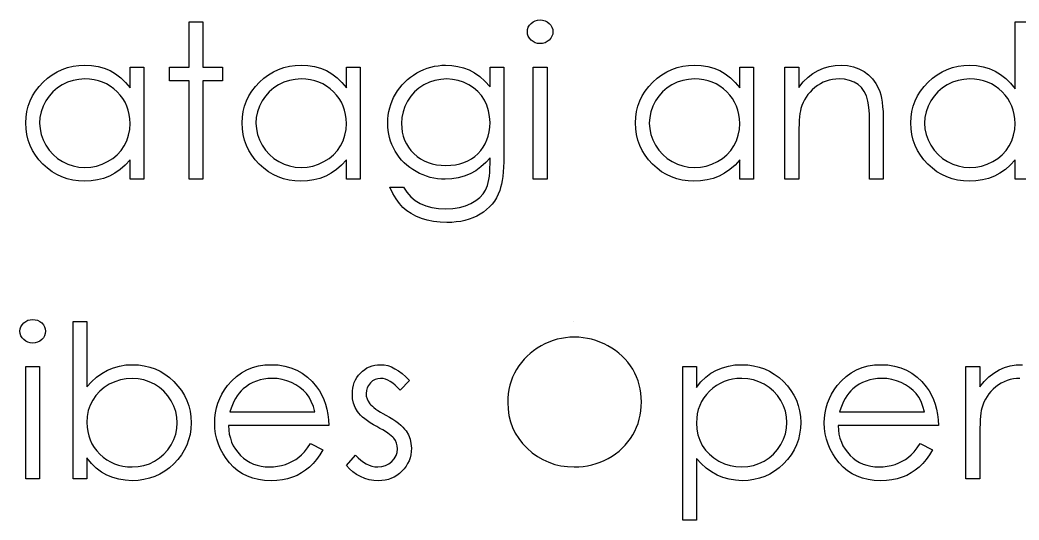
# Model space of a CAD drawing. Header units: millimetres. Extents: x -43 to 250, y -7 to 120.
# Drawn here: x 17.52 to 40.32, y 108.46 to 119.87 of the extents above; entities that cross this region are included whole.
import ezdxf

# ---------------------------------------------------------------- set-up
doc = ezdxf.new("R2010")
doc.units = ezdxf.units.MM

msp = doc.modelspace()

# ---------------------------------------------------------------- linework, layer by layer
at = {"color": 7, "linetype": 'Continuous'}
msp.add_line((30.156, 112.99), (30.156, 112.99), dxfattribs=at)
at = {"color": 7, "linetype": 'Continuous', "flags": 128}
for points in [[(21.383, 119.824), (21.697, 119.824), (21.697, 119.824), (21.697, 118.792), (21.697, 118.792), (22.146, 118.792), (22.146, 118.792), (22.146, 118.478), (22.146, 118.478), (21.697, 118.478), (21.697, 118.478), (21.697, 116.234), (21.697, 116.234), (21.383, 116.234), (21.383, 116.234), (21.383, 118.478), (21.383, 118.478), (20.935, 118.478), (20.935, 118.478), (20.935, 118.792), (20.935, 118.792), (21.383, 118.792), (21.383, 118.792), (21.383, 119.824)], [(29.392, 119.869), (29.45, 119.864), (29.504, 119.849), (29.553, 119.824), (29.598, 119.789), (29.636, 119.748), (29.663, 119.702), (29.679, 119.652), (29.685, 119.598), (29.685, 119.598), (29.679, 119.545), (29.663, 119.496), (29.636, 119.451), (29.598, 119.409), (29.553, 119.375), (29.504, 119.35), (29.45, 119.335), (29.392, 119.33), (29.392, 119.33), (29.334, 119.335), (29.281, 119.35), (29.232, 119.375), (29.187, 119.409), (29.15, 119.451), (29.123, 119.496), (29.107, 119.545), (29.101, 119.598), (29.101, 119.598), (29.107, 119.652), (29.123, 119.702), (29.15, 119.748), (29.187, 119.789), (29.232, 119.824), (29.281, 119.849), (29.334, 119.864), (29.392, 119.869)], [(40.544, 116.234), (40.229, 116.234), (40.229, 116.234), (40.229, 116.676), (40.229, 116.676), (40.121, 116.559), (40.007, 116.458), (39.885, 116.374), (39.757, 116.306), (39.623, 116.255), (39.483, 116.219), (39.337, 116.196), (39.185, 116.189), (39.185, 116.189), (39.049, 116.195), (38.919, 116.214), (38.794, 116.244), (38.673, 116.286), (38.558, 116.341), (38.447, 116.407), (38.342, 116.486), (38.242, 116.577), (38.15, 116.676), (38.071, 116.781), (38.004, 116.891), (37.949, 117.007), (37.906, 117.127), (37.876, 117.253), (37.858, 117.384), (37.851, 117.52), (37.851, 117.52), (37.858, 117.653), (37.876, 117.782), (37.907, 117.905), (37.95, 118.025), (38.006, 118.138), (38.073, 118.247), (38.153, 118.351), (38.245, 118.45), (38.346, 118.541), (38.453, 118.619), (38.564, 118.686), (38.68, 118.74), (38.801, 118.783), (38.927, 118.813), (39.059, 118.83), (39.195, 118.837), (39.195, 118.837), (39.351, 118.828), (39.5, 118.803), (39.641, 118.76), (39.774, 118.701), (39.899, 118.626), (40.018, 118.533), (40.127, 118.423), (40.229, 118.297), (40.229, 118.297), (40.229, 119.824), (40.229, 119.824), (40.544, 119.824)], [(20.351, 118.792), (20.351, 116.234), (20.351, 116.234), (20.037, 116.234), (20.037, 116.234), (20.037, 116.676), (20.037, 116.676), (19.928, 116.559), (19.814, 116.458), (19.692, 116.374), (19.565, 116.306), (19.431, 116.255), (19.291, 116.219), (19.145, 116.196), (18.992, 116.189), (18.992, 116.189), (18.857, 116.195), (18.727, 116.214), (18.601, 116.244), (18.481, 116.286), (18.366, 116.341), (18.255, 116.407), (18.15, 116.486), (18.049, 116.577), (17.958, 116.676), (17.878, 116.781), (17.812, 116.891), (17.756, 117.007), (17.714, 117.127), (17.684, 117.253), (17.665, 117.384), (17.659, 117.52), (17.659, 117.52), (17.665, 117.653), (17.684, 117.782), (17.714, 117.905), (17.758, 118.025), (17.813, 118.138), (17.881, 118.247), (17.96, 118.351), (18.053, 118.45), (18.154, 118.541), (18.261, 118.619), (18.371, 118.686), (18.488, 118.74), (18.609, 118.783), (18.735, 118.813), (18.866, 118.83), (19.002, 118.837), (19.002, 118.837), (19.159, 118.829), (19.307, 118.806), (19.448, 118.766), (19.581, 118.712), (19.707, 118.642), (19.825, 118.552), (19.935, 118.445), (20.037, 118.318), (20.037, 118.318), (20.037, 118.792), (20.037, 118.792), (20.351, 118.792)], [(25.287, 118.792), (25.287, 116.234), (25.287, 116.234), (24.973, 116.234), (24.973, 116.234), (24.973, 116.676), (24.973, 116.676), (24.864, 116.559), (24.75, 116.458), (24.628, 116.374), (24.501, 116.306), (24.367, 116.255), (24.227, 116.219), (24.081, 116.196), (23.928, 116.189), (23.928, 116.189), (23.793, 116.195), (23.663, 116.214), (23.537, 116.244), (23.417, 116.286), (23.302, 116.341), (23.191, 116.407), (23.086, 116.486), (22.985, 116.577), (22.894, 116.676), (22.814, 116.781), (22.748, 116.891), (22.692, 117.007), (22.65, 117.127), (22.619, 117.253), (22.601, 117.384), (22.595, 117.52), (22.595, 117.52), (22.601, 117.653), (22.619, 117.782), (22.65, 117.905), (22.694, 118.025), (22.749, 118.138), (22.816, 118.247), (22.896, 118.351), (22.989, 118.45), (23.09, 118.541), (23.196, 118.619), (23.307, 118.686), (23.424, 118.74), (23.545, 118.783), (23.671, 118.813), (23.802, 118.83), (23.938, 118.837), (23.938, 118.837), (24.095, 118.829), (24.243, 118.806), (24.384, 118.766), (24.517, 118.712), (24.643, 118.642), (24.761, 118.552), (24.871, 118.445), (24.973, 118.318), (24.973, 118.318), (24.973, 118.792), (24.973, 118.792), (25.287, 118.792)], [(28.249, 118.792), (28.563, 118.792), (28.563, 118.792), (28.563, 116.762), (28.563, 116.762), (28.561, 116.632), (28.557, 116.512), (28.549, 116.4), (28.54, 116.298), (28.526, 116.204), (28.51, 116.12), (28.491, 116.044), (28.47, 115.977), (28.47, 115.977), (28.435, 115.892), (28.394, 115.812), (28.348, 115.737), (28.295, 115.667), (28.236, 115.602), (28.172, 115.541), (28.102, 115.486), (28.026, 115.436), (27.945, 115.392), (27.86, 115.353), (27.771, 115.32), (27.678, 115.294), (27.581, 115.273), (27.48, 115.259), (27.375, 115.25), (27.266, 115.247), (27.266, 115.247), (27.108, 115.252), (26.958, 115.271), (26.816, 115.299), (26.682, 115.341), (26.558, 115.392), (26.447, 115.451), (26.348, 115.517), (26.26, 115.592), (26.18, 115.681), (26.104, 115.787), (26.03, 115.911), (25.96, 116.055), (25.96, 116.055), (26.274, 116.055), (26.274, 116.055), (26.354, 115.937), (26.444, 115.836), (26.545, 115.75), (26.656, 115.682), (26.781, 115.629), (26.919, 115.591), (27.07, 115.569), (27.236, 115.561), (27.236, 115.561), (27.4, 115.569), (27.551, 115.591), (27.689, 115.629), (27.813, 115.682), (27.922, 115.746), (28.015, 115.818), (28.09, 115.898), (28.148, 115.986), (28.172, 116.036), (28.193, 116.092), (28.209, 116.157), (28.223, 116.229), (28.235, 116.308), (28.242, 116.395), (28.247, 116.49), (28.249, 116.592), (28.249, 116.592), (28.249, 116.724), (28.249, 116.724), (28.151, 116.613), (28.043, 116.514), (27.924, 116.43), (27.795, 116.36), (27.659, 116.305), (27.519, 116.266), (27.375, 116.242), (27.226, 116.234), (27.226, 116.234), (27.139, 116.237), (27.053, 116.245), (26.968, 116.259), (26.884, 116.277), (26.802, 116.302), (26.722, 116.332), (26.642, 116.367), (26.564, 116.408), (26.489, 116.453), (26.418, 116.503), (26.351, 116.555), (26.289, 116.612), (26.232, 116.672), (26.178, 116.736), (26.129, 116.804), (26.084, 116.876), (26.045, 116.95), (26.011, 117.026), (25.981, 117.104), (25.957, 117.184), (25.939, 117.265), (25.926, 117.349), (25.918, 117.434), (25.915, 117.521), (25.915, 117.521), (25.918, 117.608), (25.927, 117.694), (25.94, 117.779), (25.96, 117.861), (25.984, 117.943), (26.014, 118.023), (26.05, 118.1), (26.091, 118.178), (26.138, 118.252), (26.188, 118.322), (26.243, 118.388), (26.302, 118.45), (26.365, 118.508), (26.432, 118.562), (26.504, 118.613), (26.579, 118.659), (26.658, 118.701), (26.737, 118.737), (26.818, 118.767), (26.899, 118.792), (26.982, 118.811), (27.066, 118.825), (27.151, 118.834), (27.236, 118.837), (27.236, 118.837), (27.377, 118.83), (27.513, 118.809), (27.644, 118.776), (27.771, 118.728), (27.893, 118.663), (28.015, 118.578), (28.132, 118.471), (28.249, 118.344), (28.249, 118.344), (28.249, 118.792)], [(29.236, 118.792), (29.55, 118.792), (29.55, 118.792), (29.55, 116.234), (29.55, 116.234), (29.236, 116.234), (29.236, 116.234), (29.236, 118.792)], [(34.262, 118.792), (34.262, 116.234), (34.262, 116.234), (33.947, 116.234), (33.947, 116.234), (33.947, 116.676), (33.947, 116.676), (33.839, 116.559), (33.724, 116.458), (33.602, 116.374), (33.475, 116.306), (33.341, 116.255), (33.201, 116.219), (33.055, 116.196), (32.903, 116.189), (32.903, 116.189), (32.767, 116.195), (32.637, 116.214), (32.512, 116.244), (32.391, 116.286), (32.276, 116.341), (32.165, 116.407), (32.06, 116.486), (31.96, 116.577), (31.868, 116.676), (31.789, 116.781), (31.722, 116.891), (31.667, 117.007), (31.624, 117.127), (31.594, 117.253), (31.576, 117.384), (31.569, 117.52), (31.569, 117.52), (31.576, 117.653), (31.594, 117.782), (31.625, 117.905), (31.668, 118.025), (31.723, 118.138), (31.791, 118.247), (31.871, 118.351), (31.963, 118.45), (32.064, 118.541), (32.171, 118.619), (32.282, 118.686), (32.398, 118.74), (32.519, 118.783), (32.645, 118.813), (32.777, 118.83), (32.913, 118.837), (32.913, 118.837), (33.069, 118.829), (33.218, 118.806), (33.358, 118.766), (33.492, 118.712), (33.617, 118.642), (33.736, 118.552), (33.845, 118.445), (33.947, 118.318), (33.947, 118.318), (33.947, 118.792), (33.947, 118.792), (34.262, 118.792)], [(34.979, 118.792), (35.294, 118.792), (35.294, 118.792), (35.294, 118.33), (35.294, 118.33), (35.397, 118.454), (35.505, 118.56), (35.618, 118.647), (35.737, 118.716), (35.861, 118.769), (35.991, 118.806), (36.127, 118.829), (36.267, 118.837), (36.267, 118.837), (36.408, 118.827), (36.542, 118.801), (36.666, 118.755), (36.783, 118.692), (36.888, 118.614), (36.979, 118.522), (37.055, 118.419), (37.116, 118.302), (37.141, 118.237), (37.163, 118.163), (37.181, 118.081), (37.196, 117.99), (37.208, 117.89), (37.216, 117.782), (37.222, 117.665), (37.223, 117.54), (37.223, 117.54), (37.223, 116.234), (37.223, 116.234), (36.909, 116.234), (36.909, 116.234), (36.909, 117.437), (36.909, 117.437), (36.908, 117.542), (36.907, 117.637), (36.904, 117.723), (36.9, 117.801), (36.894, 117.869), (36.888, 117.928), (36.88, 117.978), (36.872, 118.019), (36.872, 118.019), (36.836, 118.137), (36.786, 118.239), (36.723, 118.325), (36.647, 118.396), (36.557, 118.452), (36.455, 118.491), (36.34, 118.515), (36.212, 118.522), (36.212, 118.522), (36.136, 118.52), (36.063, 118.511), (35.99, 118.495), (35.921, 118.474), (35.853, 118.446), (35.787, 118.413), (35.723, 118.373), (35.662, 118.328), (35.603, 118.277), (35.551, 118.224), (35.503, 118.168), (35.46, 118.11), (35.423, 118.048), (35.391, 117.983), (35.364, 117.915), (35.342, 117.845), (35.342, 117.845), (35.331, 117.793), (35.321, 117.732), (35.313, 117.661), (35.306, 117.579), (35.301, 117.489), (35.296, 117.389), (35.294, 117.279), (35.294, 117.159), (35.294, 117.159), (35.294, 116.234), (35.294, 116.234), (34.979, 116.234), (34.979, 116.234), (34.979, 118.792)], [(19.007, 118.522), (18.869, 118.514), (18.737, 118.49), (18.611, 118.448), (18.49, 118.391), (18.378, 118.318), (18.277, 118.232), (18.189, 118.133), (18.113, 118.02), (18.052, 117.9), (18.008, 117.775), (17.981, 117.647), (17.973, 117.516), (17.973, 117.516), (17.982, 117.386), (18.008, 117.258), (18.052, 117.134), (18.114, 117.012), (18.191, 116.898), (18.279, 116.798), (18.38, 116.711), (18.493, 116.637), (18.615, 116.578), (18.74, 116.537), (18.87, 116.512), (19.004, 116.503), (19.004, 116.503), (19.14, 116.512), (19.272, 116.536), (19.401, 116.578), (19.525, 116.636), (19.641, 116.708), (19.743, 116.792), (19.83, 116.888), (19.904, 116.995), (19.962, 117.113), (20.004, 117.237), (20.029, 117.368), (20.037, 117.507), (20.037, 117.507), (20.032, 117.613), (20.018, 117.715), (19.995, 117.812), (19.963, 117.905), (19.921, 117.993), (19.87, 118.077), (19.809, 118.156), (19.739, 118.231), (19.663, 118.3), (19.582, 118.359), (19.497, 118.409), (19.408, 118.45), (19.314, 118.482), (19.215, 118.504), (19.113, 118.518), (19.007, 118.522)], [(23.942, 118.522), (23.805, 118.514), (23.673, 118.49), (23.547, 118.448), (23.426, 118.391), (23.314, 118.318), (23.213, 118.232), (23.125, 118.133), (23.048, 118.02), (22.987, 117.9), (22.944, 117.775), (22.917, 117.647), (22.909, 117.516), (22.909, 117.516), (22.918, 117.386), (22.944, 117.258), (22.988, 117.134), (23.05, 117.012), (23.127, 116.898), (23.215, 116.798), (23.316, 116.711), (23.429, 116.637), (23.55, 116.578), (23.676, 116.537), (23.806, 116.512), (23.94, 116.503), (23.94, 116.503), (24.076, 116.512), (24.208, 116.536), (24.336, 116.578), (24.461, 116.636), (24.577, 116.708), (24.679, 116.792), (24.766, 116.888), (24.84, 116.995), (24.898, 117.113), (24.94, 117.237), (24.965, 117.368), (24.973, 117.507), (24.973, 117.507), (24.968, 117.613), (24.954, 117.715), (24.931, 117.812), (24.899, 117.905), (24.857, 117.993), (24.806, 118.077), (24.745, 118.156), (24.675, 118.231), (24.599, 118.3), (24.518, 118.359), (24.433, 118.409), (24.343, 118.45), (24.25, 118.482), (24.151, 118.504), (24.049, 118.518), (23.942, 118.522)], [(27.262, 118.522), (27.124, 118.514), (26.992, 118.489), (26.865, 118.447), (26.742, 118.389), (26.628, 118.316), (26.528, 118.229), (26.441, 118.131), (26.365, 118.019), (26.306, 117.898), (26.264, 117.774), (26.238, 117.643), (26.229, 117.509), (26.229, 117.509), (26.234, 117.407), (26.247, 117.31), (26.269, 117.216), (26.3, 117.129), (26.34, 117.044), (26.388, 116.965), (26.445, 116.89), (26.511, 116.82), (26.584, 116.756), (26.663, 116.701), (26.747, 116.655), (26.835, 116.616), (26.929, 116.587), (27.029, 116.565), (27.133, 116.552), (27.243, 116.548), (27.243, 116.548), (27.353, 116.552), (27.459, 116.565), (27.558, 116.586), (27.652, 116.615), (27.74, 116.653), (27.823, 116.7), (27.901, 116.755), (27.972, 116.818), (28.037, 116.888), (28.093, 116.964), (28.141, 117.044), (28.18, 117.13), (28.21, 117.221), (28.231, 117.318), (28.245, 117.42), (28.249, 117.527), (28.249, 117.527), (28.241, 117.666), (28.217, 117.798), (28.177, 117.922), (28.122, 118.037), (28.052, 118.144), (27.968, 118.239), (27.872, 118.321), (27.762, 118.392), (27.644, 118.449), (27.521, 118.49), (27.393, 118.514), (27.262, 118.522)], [(32.917, 118.522), (32.779, 118.514), (32.648, 118.49), (32.521, 118.448), (32.4, 118.391), (32.288, 118.318), (32.188, 118.232), (32.099, 118.133), (32.023, 118.02), (31.962, 117.9), (31.918, 117.775), (31.892, 117.647), (31.883, 117.516), (31.883, 117.516), (31.892, 117.386), (31.918, 117.258), (31.963, 117.134), (32.024, 117.012), (32.101, 116.898), (32.19, 116.798), (32.291, 116.711), (32.404, 116.637), (32.525, 116.578), (32.65, 116.537), (32.78, 116.512), (32.914, 116.503), (32.914, 116.503), (33.05, 116.512), (33.183, 116.536), (33.311, 116.578), (33.436, 116.636), (33.551, 116.708), (33.654, 116.792), (33.741, 116.888), (33.814, 116.995), (33.872, 117.113), (33.914, 117.237), (33.939, 117.368), (33.947, 117.507), (33.947, 117.507), (33.943, 117.613), (33.928, 117.715), (33.905, 117.812), (33.873, 117.905), (33.831, 117.993), (33.78, 118.077), (33.72, 118.156), (33.649, 118.231), (33.573, 118.3), (33.492, 118.359), (33.407, 118.409), (33.318, 118.45), (33.224, 118.482), (33.126, 118.504), (33.023, 118.518), (32.917, 118.522)], [(39.199, 118.522), (39.061, 118.514), (38.93, 118.49), (38.803, 118.448), (38.682, 118.391), (38.57, 118.318), (38.47, 118.232), (38.381, 118.133), (38.305, 118.02), (38.244, 117.9), (38.2, 117.775), (38.174, 117.647), (38.165, 117.516), (38.165, 117.516), (38.174, 117.386), (38.2, 117.258), (38.245, 117.134), (38.306, 117.012), (38.383, 116.898), (38.472, 116.798), (38.573, 116.711), (38.686, 116.637), (38.807, 116.578), (38.932, 116.537), (39.062, 116.512), (39.196, 116.503), (39.196, 116.503), (39.332, 116.512), (39.465, 116.536), (39.593, 116.578), (39.718, 116.636), (39.833, 116.708), (39.936, 116.792), (40.023, 116.888), (40.096, 116.995), (40.154, 117.113), (40.197, 117.237), (40.221, 117.368), (40.229, 117.507), (40.229, 117.507), (40.225, 117.613), (40.211, 117.715), (40.187, 117.812), (40.155, 117.905), (40.113, 117.993), (40.062, 118.077), (40.002, 118.156), (39.932, 118.231), (39.855, 118.3), (39.774, 118.359), (39.689, 118.409), (39.6, 118.45), (39.506, 118.482), (39.408, 118.504), (39.305, 118.518), (39.199, 118.522)], [(17.815, 113.035), (17.873, 113.03), (17.927, 113.016), (17.977, 112.99), (18.021, 112.956), (18.059, 112.915), (18.086, 112.868), (18.102, 112.819), (18.108, 112.765), (18.108, 112.765), (18.102, 112.712), (18.086, 112.663), (18.059, 112.617), (18.021, 112.576), (17.977, 112.542), (17.927, 112.516), (17.873, 112.502), (17.815, 112.497), (17.815, 112.497), (17.757, 112.502), (17.705, 112.516), (17.655, 112.542), (17.61, 112.576), (17.573, 112.617), (17.546, 112.663), (17.53, 112.712), (17.524, 112.765), (17.524, 112.765), (17.53, 112.819), (17.546, 112.868), (17.573, 112.915), (17.61, 112.956), (17.655, 112.99), (17.705, 113.016), (17.757, 113.03), (17.815, 113.035)], [(18.736, 109.401), (18.736, 112.99), (18.736, 112.99), (19.05, 112.99), (19.05, 112.99), (19.05, 111.494), (19.05, 111.494), (19.159, 111.614), (19.273, 111.717), (19.394, 111.805), (19.521, 111.876), (19.655, 111.932), (19.795, 111.972), (19.941, 111.996), (20.093, 112.003), (20.093, 112.003), (20.229, 111.997), (20.36, 111.979), (20.485, 111.949), (20.606, 111.906), (20.721, 111.852), (20.832, 111.785), (20.937, 111.707), (21.037, 111.616), (21.129, 111.516), (21.208, 111.411), (21.275, 111.301), (21.331, 111.186), (21.374, 111.067), (21.404, 110.941), (21.422, 110.811), (21.428, 110.675), (21.428, 110.675), (21.422, 110.541), (21.404, 110.412), (21.373, 110.288), (21.329, 110.168), (21.274, 110.054), (21.206, 109.945), (21.126, 109.841), (21.033, 109.742), (20.933, 109.652), (20.826, 109.573), (20.715, 109.507), (20.599, 109.453), (20.477, 109.41), (20.351, 109.38), (20.219, 109.362), (20.083, 109.356), (20.083, 109.356), (19.928, 109.364), (19.78, 109.387), (19.64, 109.426), (19.506, 109.48), (19.381, 109.551), (19.263, 109.64), (19.153, 109.748), (19.05, 109.874), (19.05, 109.874), (19.05, 109.401), (19.05, 109.401), (18.736, 109.401)], [(30.171, 112.631), (30.072, 112.629), (29.973, 112.619), (29.877, 112.603), (29.781, 112.582), (29.687, 112.553), (29.594, 112.519), (29.503, 112.478), (29.413, 112.431), (29.326, 112.379), (29.244, 112.322), (29.166, 112.261), (29.094, 112.196), (29.027, 112.127), (28.964, 112.053), (28.906, 111.974), (28.854, 111.892), (28.807, 111.806), (28.765, 111.718), (28.731, 111.627), (28.703, 111.533), (28.681, 111.438), (28.665, 111.34), (28.655, 111.24), (28.653, 111.137), (28.653, 111.137), (28.66, 110.985), (28.681, 110.84), (28.715, 110.701), (28.764, 110.568), (28.826, 110.44), (28.903, 110.319), (28.993, 110.204), (29.098, 110.095), (29.212, 109.995), (29.332, 109.909), (29.457, 109.836), (29.589, 109.776), (29.726, 109.729), (29.868, 109.697), (30.017, 109.676), (30.171, 109.67), (30.171, 109.67), (30.275, 109.673), (30.377, 109.682), (30.477, 109.697), (30.575, 109.719), (30.671, 109.746), (30.765, 109.779), (30.857, 109.819), (30.947, 109.865), (31.034, 109.916), (31.116, 109.971), (31.193, 110.032), (31.265, 110.096), (31.332, 110.165), (31.395, 110.239), (31.451, 110.316), (31.504, 110.399), (31.551, 110.485), (31.592, 110.574), (31.626, 110.664), (31.654, 110.757), (31.676, 110.853), (31.691, 110.95), (31.701, 111.05), (31.704, 111.153), (31.704, 111.153), (31.701, 111.254), (31.691, 111.354), (31.676, 111.451), (31.654, 111.545), (31.626, 111.637), (31.592, 111.726), (31.551, 111.813), (31.504, 111.898), (31.451, 111.979), (31.394, 112.057), (31.331, 112.129), (31.264, 112.198), (31.191, 112.263), (31.112, 112.323), (31.029, 112.379), (30.941, 112.431), (30.85, 112.478), (30.757, 112.519), (30.663, 112.553), (30.567, 112.582), (30.47, 112.603), (30.372, 112.619), (30.272, 112.629), (30.171, 112.631)], [(17.659, 111.958), (17.973, 111.958), (17.973, 111.958), (17.973, 109.401), (17.973, 109.401), (17.659, 109.401), (17.659, 109.401), (17.659, 111.958)], [(24.156, 110.208), (24.435, 110.062), (24.435, 110.062), (24.366, 109.945), (24.292, 109.84), (24.214, 109.746), (24.13, 109.664), (24.041, 109.593), (23.947, 109.532), (23.846, 109.478), (23.741, 109.434), (23.63, 109.4), (23.511, 109.375), (23.386, 109.361), (23.253, 109.356), (23.253, 109.356), (23.106, 109.362), (22.967, 109.381), (22.837, 109.413), (22.714, 109.457), (22.6, 109.514), (22.495, 109.583), (22.396, 109.665), (22.307, 109.76), (22.227, 109.862), (22.158, 109.968), (22.1, 110.077), (22.052, 110.19), (22.014, 110.306), (21.988, 110.424), (21.972, 110.547), (21.967, 110.673), (21.967, 110.673), (21.972, 110.79), (21.985, 110.905), (22.008, 111.017), (22.04, 111.125), (22.082, 111.231), (22.132, 111.332), (22.192, 111.431), (22.261, 111.526), (22.261, 111.526), (22.359, 111.638), (22.464, 111.735), (22.577, 111.817), (22.698, 111.884), (22.827, 111.936), (22.964, 111.974), (23.108, 111.996), (23.261, 112.003), (23.261, 112.003), (23.418, 111.996), (23.567, 111.972), (23.708, 111.932), (23.841, 111.878), (23.966, 111.807), (24.082, 111.72), (24.191, 111.618), (24.291, 111.5), (24.291, 111.5), (24.355, 111.408), (24.411, 111.311), (24.458, 111.208), (24.497, 111.1), (24.528, 110.987), (24.55, 110.867), (24.564, 110.743), (24.569, 110.612), (24.569, 110.612), (22.281, 110.612), (22.281, 110.612), (22.287, 110.511), (22.301, 110.414), (22.324, 110.323), (22.354, 110.236), (22.392, 110.154), (22.439, 110.076), (22.493, 110.003), (22.556, 109.934), (22.624, 109.873), (22.697, 109.819), (22.773, 109.773), (22.854, 109.736), (22.938, 109.707), (23.026, 109.687), (23.118, 109.674), (23.214, 109.67), (23.214, 109.67), (23.308, 109.673), (23.4, 109.685), (23.491, 109.704), (23.581, 109.729), (23.667, 109.762), (23.746, 109.8), (23.818, 109.842), (23.884, 109.889), (23.948, 109.945), (24.015, 110.018), (24.084, 110.105), (24.156, 110.208)], [(26.409, 111.639), (26.196, 111.42), (26.196, 111.42), (26.14, 111.483), (26.084, 111.538), (26.028, 111.584), (25.973, 111.622), (25.917, 111.651), (25.863, 111.672), (25.808, 111.685), (25.754, 111.689), (25.754, 111.689), (25.688, 111.683), (25.627, 111.663), (25.57, 111.631), (25.519, 111.585), (25.476, 111.531), (25.446, 111.474), (25.428, 111.411), (25.422, 111.345), (25.422, 111.345), (25.427, 111.285), (25.444, 111.226), (25.471, 111.169), (25.509, 111.113), (25.509, 111.113), (25.533, 111.084), (25.564, 111.055), (25.601, 111.023), (25.643, 110.991), (25.692, 110.957), (25.747, 110.923), (25.807, 110.886), (25.874, 110.849), (25.874, 110.849), (25.955, 110.803), (26.03, 110.757), (26.098, 110.712), (26.159, 110.667), (26.213, 110.622), (26.26, 110.578), (26.301, 110.534), (26.335, 110.49), (26.335, 110.49), (26.387, 110.4), (26.424, 110.304), (26.446, 110.202), (26.454, 110.095), (26.454, 110.095), (26.45, 110.019), (26.441, 109.946), (26.424, 109.876), (26.401, 109.809), (26.37, 109.745), (26.333, 109.684), (26.29, 109.626), (26.239, 109.57), (26.184, 109.52), (26.126, 109.476), (26.064, 109.44), (25.999, 109.41), (25.93, 109.386), (25.858, 109.369), (25.783, 109.359), (25.704, 109.356), (25.704, 109.356), (25.598, 109.361), (25.495, 109.379), (25.394, 109.408), (25.296, 109.448), (25.202, 109.498), (25.117, 109.558), (25.041, 109.626), (24.973, 109.702), (24.973, 109.702), (25.181, 109.939), (25.181, 109.939), (25.242, 109.876), (25.303, 109.821), (25.365, 109.775), (25.427, 109.737), (25.491, 109.708), (25.556, 109.687), (25.622, 109.674), (25.688, 109.67), (25.688, 109.67), (25.779, 109.678), (25.862, 109.701), (25.939, 109.739), (26.008, 109.793), (26.065, 109.856), (26.107, 109.927), (26.131, 110.001), (26.14, 110.081), (26.14, 110.081), (26.134, 110.148), (26.118, 110.211), (26.091, 110.27), (26.053, 110.325), (26.053, 110.325), (26.029, 110.352), (25.997, 110.381), (25.959, 110.412), (25.914, 110.444), (25.862, 110.478), (25.803, 110.513), (25.738, 110.55), (25.666, 110.589), (25.666, 110.589), (25.588, 110.633), (25.516, 110.677), (25.452, 110.722), (25.393, 110.765), (25.341, 110.809), (25.296, 110.852), (25.257, 110.895), (25.225, 110.938), (25.225, 110.938), (25.174, 111.027), (25.137, 111.123), (25.115, 111.224), (25.108, 111.332), (25.108, 111.332), (25.11, 111.403), (25.119, 111.47), (25.134, 111.535), (25.153, 111.597), (25.179, 111.655), (25.211, 111.71), (25.248, 111.763), (25.291, 111.812), (25.338, 111.857), (25.389, 111.895), (25.442, 111.928), (25.498, 111.956), (25.558, 111.977), (25.62, 111.991), (25.685, 112), (25.754, 112.003), (25.754, 112.003), (25.835, 111.998), (25.917, 111.981), (25.999, 111.952), (26.081, 111.912), (26.162, 111.861), (26.244, 111.799), (26.327, 111.725), (26.409, 111.639)], [(32.646, 111.958), (32.96, 111.958), (32.96, 111.958), (32.96, 111.485), (32.96, 111.485), (33.063, 111.611), (33.173, 111.719), (33.291, 111.808), (33.417, 111.879), (33.55, 111.933), (33.69, 111.972), (33.838, 111.996), (33.994, 112.003), (33.994, 112.003), (34.13, 111.997), (34.262, 111.979), (34.388, 111.949), (34.509, 111.906), (34.625, 111.852), (34.736, 111.786), (34.843, 111.707), (34.944, 111.617), (35.036, 111.518), (35.116, 111.414), (35.184, 111.305), (35.24, 111.191), (35.283, 111.072), (35.314, 110.949), (35.332, 110.82), (35.338, 110.687), (35.338, 110.687), (35.332, 110.551), (35.314, 110.419), (35.284, 110.294), (35.241, 110.173), (35.186, 110.058), (35.118, 109.948), (35.039, 109.843), (34.947, 109.744), (34.847, 109.652), (34.742, 109.574), (34.631, 109.507), (34.516, 109.453), (34.395, 109.41), (34.27, 109.38), (34.139, 109.362), (34.004, 109.356), (34.004, 109.356), (33.851, 109.364), (33.705, 109.388), (33.565, 109.427), (33.431, 109.483), (33.304, 109.555), (33.183, 109.643), (33.069, 109.746), (32.96, 109.864), (32.96, 109.864), (32.96, 108.458), (32.96, 108.458), (32.646, 108.458), (32.646, 108.458), (32.646, 111.958)], [(38.066, 110.208), (38.345, 110.062), (38.345, 110.062), (38.276, 109.945), (38.203, 109.84), (38.124, 109.746), (38.04, 109.664), (37.951, 109.593), (37.857, 109.532), (37.757, 109.478), (37.651, 109.434), (37.54, 109.4), (37.421, 109.375), (37.296, 109.361), (37.163, 109.356), (37.163, 109.356), (37.016, 109.362), (36.877, 109.381), (36.747, 109.413), (36.624, 109.457), (36.511, 109.514), (36.405, 109.583), (36.307, 109.665), (36.218, 109.76), (36.138, 109.862), (36.068, 109.968), (36.01, 110.077), (35.962, 110.19), (35.925, 110.306), (35.898, 110.424), (35.883, 110.547), (35.877, 110.673), (35.877, 110.673), (35.882, 110.79), (35.895, 110.905), (35.918, 111.017), (35.951, 111.125), (35.992, 111.231), (36.042, 111.332), (36.103, 111.431), (36.171, 111.526), (36.171, 111.526), (36.269, 111.638), (36.374, 111.735), (36.487, 111.817), (36.608, 111.884), (36.737, 111.936), (36.874, 111.974), (37.018, 111.996), (37.171, 112.003), (37.171, 112.003), (37.328, 111.996), (37.478, 111.972), (37.619, 111.932), (37.751, 111.878), (37.876, 111.807), (37.992, 111.72), (38.101, 111.618), (38.201, 111.5), (38.201, 111.5), (38.266, 111.408), (38.321, 111.311), (38.369, 111.208), (38.407, 111.1), (38.438, 110.987), (38.461, 110.867), (38.474, 110.743), (38.479, 110.612), (38.479, 110.612), (36.191, 110.612), (36.191, 110.612), (36.197, 110.511), (36.211, 110.414), (36.234, 110.323), (36.265, 110.236), (36.302, 110.154), (36.349, 110.076), (36.403, 110.003), (36.466, 109.934), (36.535, 109.873), (36.607, 109.819), (36.683, 109.773), (36.764, 109.736), (36.848, 109.707), (36.936, 109.687), (37.028, 109.674), (37.124, 109.67), (37.124, 109.67), (37.218, 109.673), (37.31, 109.685), (37.401, 109.704), (37.491, 109.729), (37.577, 109.762), (37.656, 109.8), (37.729, 109.842), (37.794, 109.889), (37.858, 109.945), (37.925, 110.018), (37.994, 110.105), (38.066, 110.208)], [(39.108, 111.958), (39.422, 111.958), (39.422, 111.958), (39.422, 111.497), (39.422, 111.497), (39.525, 111.62), (39.633, 111.726), (39.746, 111.813), (39.866, 111.883), (39.99, 111.935), (40.119, 111.973), (40.255, 111.996), (40.395, 112.003)], [(40.34, 111.689), (40.265, 111.686), (40.191, 111.677), (40.119, 111.662), (40.049, 111.641), (39.981, 111.613), (39.915, 111.58), (39.852, 111.54), (39.79, 111.494), (39.732, 111.444), (39.679, 111.391), (39.631, 111.335), (39.589, 111.276), (39.551, 111.214), (39.519, 111.15), (39.492, 111.082), (39.47, 111.012), (39.47, 111.012), (39.459, 110.96), (39.449, 110.898), (39.441, 110.827), (39.434, 110.746), (39.429, 110.656), (39.425, 110.555), (39.422, 110.445), (39.422, 110.325), (39.422, 110.325), (39.422, 109.401), (39.422, 109.401), (39.108, 109.401), (39.108, 109.401), (39.108, 111.958)], [(20.081, 109.67), (20.218, 109.678), (20.35, 109.703), (20.476, 109.744), (20.597, 109.802), (20.71, 109.874), (20.81, 109.96), (20.898, 110.059), (20.974, 110.171), (21.036, 110.292), (21.079, 110.417), (21.106, 110.543), (21.114, 110.675), (21.114, 110.675), (21.105, 110.806), (21.079, 110.934), (21.034, 111.059), (20.972, 111.181), (20.896, 111.294), (20.808, 111.395), (20.707, 111.482), (20.594, 111.555), (20.473, 111.614), (20.348, 111.655), (20.219, 111.681), (20.086, 111.689), (20.086, 111.689), (19.95, 111.681), (19.818, 111.655), (19.689, 111.614), (19.563, 111.555), (19.447, 111.482), (19.344, 111.398), (19.256, 111.302), (19.183, 111.194), (19.124, 111.077), (19.083, 110.954), (19.058, 110.823), (19.05, 110.684), (19.05, 110.684), (19.055, 110.579), (19.069, 110.477), (19.092, 110.379), (19.124, 110.287), (19.166, 110.199), (19.218, 110.114), (19.278, 110.035), (19.347, 109.96), (19.424, 109.892), (19.505, 109.833), (19.59, 109.783), (19.68, 109.743), (19.774, 109.711), (19.872, 109.688), (19.974, 109.674), (20.081, 109.67)], [(24.255, 110.926), (24.218, 111.05), (24.172, 111.161), (24.12, 111.259), (24.06, 111.343), (23.991, 111.417), (23.911, 111.484), (23.821, 111.543), (23.721, 111.594), (23.614, 111.636), (23.504, 111.665), (23.392, 111.684), (23.277, 111.689), (23.277, 111.689), (23.183, 111.686), (23.092, 111.674), (23.004, 111.655), (22.921, 111.63), (22.84, 111.595), (22.762, 111.555), (22.689, 111.505), (22.618, 111.449), (22.618, 111.449), (22.569, 111.403), (22.523, 111.351), (22.481, 111.294), (22.441, 111.232), (22.405, 111.163), (22.371, 111.09), (22.341, 111.011), (22.314, 110.926), (22.314, 110.926), (24.255, 110.926)], [(33.991, 111.689), (33.884, 111.685), (33.782, 111.671), (33.684, 111.648), (33.59, 111.616), (33.5, 111.576), (33.415, 111.526), (33.334, 111.466), (33.258, 111.398), (33.188, 111.323), (33.128, 111.244), (33.077, 111.16), (33.035, 111.071), (33.002, 110.979), (32.979, 110.881), (32.965, 110.78), (32.96, 110.674), (32.96, 110.674), (32.969, 110.535), (32.993, 110.404), (33.035, 110.279), (33.093, 110.162), (33.166, 110.055), (33.255, 109.959), (33.357, 109.875), (33.473, 109.802), (33.599, 109.744), (33.728, 109.703), (33.86, 109.678), (33.996, 109.67), (33.996, 109.67), (34.129, 109.678), (34.258, 109.704), (34.384, 109.745), (34.504, 109.804), (34.617, 109.877), (34.718, 109.964), (34.806, 110.065), (34.883, 110.178), (34.944, 110.3), (34.989, 110.425), (35.015, 110.553), (35.024, 110.683), (35.024, 110.683), (35.016, 110.814), (34.989, 110.942), (34.946, 111.067), (34.884, 111.187), (34.808, 111.3), (34.72, 111.399), (34.62, 111.485), (34.508, 111.557), (34.386, 111.615), (34.26, 111.656), (34.128, 111.681), (33.991, 111.689)], [(38.165, 110.926), (38.128, 111.05), (38.083, 111.161), (38.03, 111.259), (37.97, 111.343), (37.901, 111.417), (37.821, 111.484), (37.731, 111.543), (37.631, 111.594), (37.525, 111.636), (37.414, 111.665), (37.302, 111.684), (37.187, 111.689), (37.187, 111.689), (37.093, 111.686), (37.002, 111.674), (36.915, 111.655), (36.831, 111.63), (36.75, 111.595), (36.673, 111.555), (36.599, 111.505), (36.528, 111.449), (36.528, 111.449), (36.479, 111.403), (36.434, 111.351), (36.391, 111.294), (36.352, 111.232), (36.315, 111.163), (36.281, 111.09), (36.251, 111.011), (36.224, 110.926), (36.224, 110.926), (38.165, 110.926)]]:
    msp.add_lwpolyline(points, dxfattribs=at)

doc.saveas('drawing.dxf')
